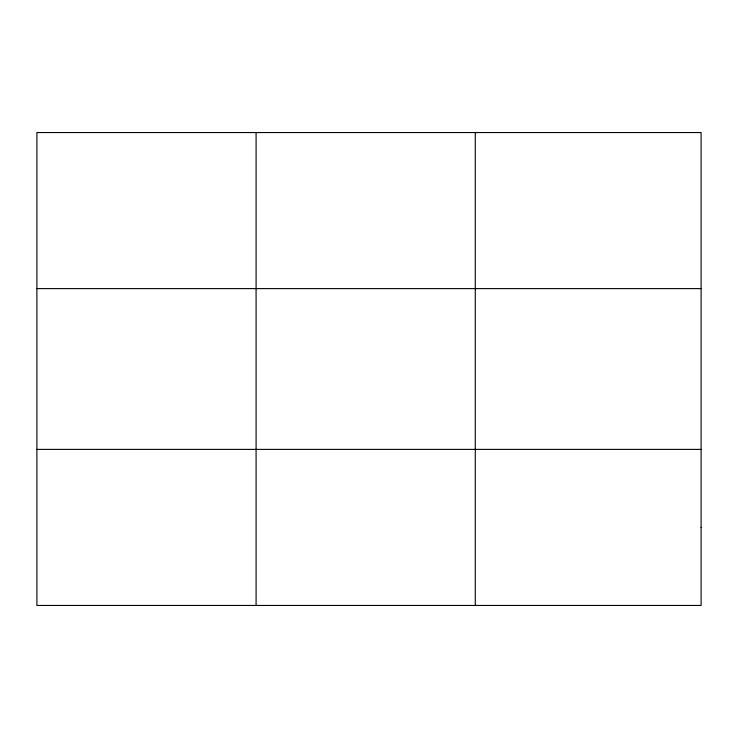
<?xml version="1.0" encoding="UTF-8"?>
<svg xmlns="http://www.w3.org/2000/svg" width="738" height="738" viewBox="0 0 738 738"><rect width="100%" height="100%" fill="white"/><g stroke="black" fill="none" stroke-linecap="round" stroke-linejoin="round"><path stroke-width="1.11" d="M256.086 132.545L256.086 605.455M475.272 132.545L475.272 605.455M36.9 288.604L701.1 288.604M36.9 449.396L701.1 449.396M701.1 527.43L701.1 605.455L36.9 605.455L36.9 132.545L701.1 132.545L701.1 527.43"/></g></svg>
